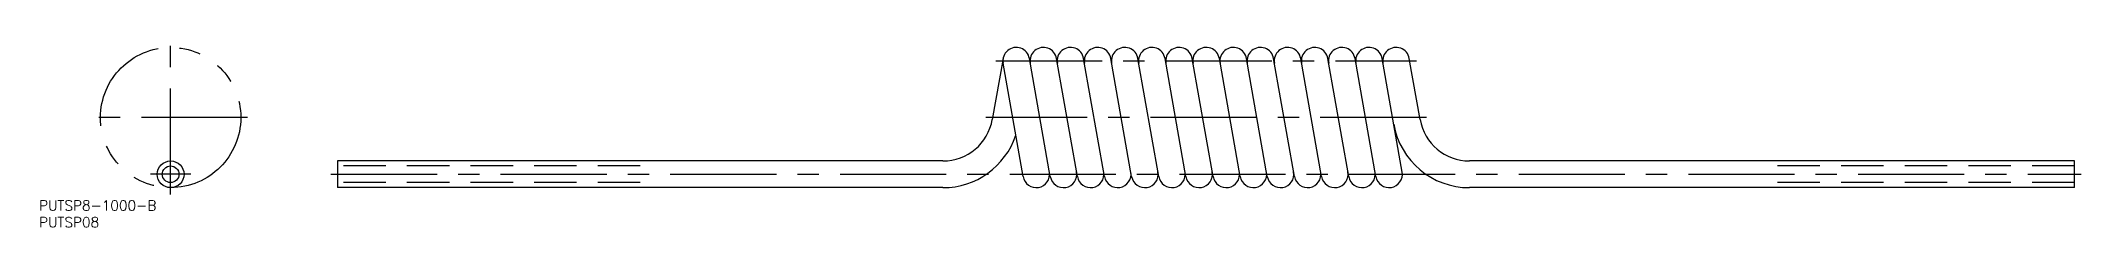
# Model space of a CAD drawing. Extents: x -39 to 572, y -16 to 40.
import ezdxf

# ---------------------------------------------------------------- set-up
doc = ezdxf.new("R2010")
doc.units = 0
for name, pattern in [('CENTER', [50.8, 31.75, -6.35, 6.35, -6.35]), ('DASHED', [19.05, 12.7, -6.35]), ('PHANTOM', [63.5, 31.75, -6.35, 6.35, -6.35, 6.35, -6.35])]:
    doc.linetypes.add(name, pattern=pattern)
doc.layers.get('0').update_dxf_attribs({"linetype": 'CONTINUOUS'})
doc.layers.add('CENTER', color=1, linetype='CENTER')
doc.styles.get("Standard").update_dxf_attribs({"font": 'txt.shx', "height": 3, "bigfont": 'bigfont.shx'})

msp = doc.modelspace()

# ---------------------------------------------------------------- linework, layer by layer
at = {"color": 7, "linetype": 'CONTINUOUS'}
for p, q in [((249.23, 34.69), (246, 16.4)), ((255.22, -0.69), (249.23, 33.31)), ((263.35, -0.69), (257.11, 34.69)), ((271.47, -0.69), (265.23, 34.69)), ((279.59, -0.69), (273.35, 34.69)), ((287.72, -0.69), (281.48, 34.69)), ((295.84, -0.69), (289.6, 34.69)), ((303.96, -0.69), (297.72, 34.69)), ((312.09, -0.69), (305.85, 34.69)), ((320.21, -0.69), (313.97, 34.69)), ((328.33, -0.69), (322.09, 34.69)), ((336.46, -0.69), (330.22, 34.69)), ((344.58, -0.69), (338.34, 34.69)), ((352.7, -0.69), (346.46, 34.69)), ((360.83, -0.69), (354.59, 34.69)), ((368.71, 0.69), (362.71, 34.69)), ((374.06, 16.4), (370.83, 34.69)), ((231.23, 4), (50, 4)), ((50, 4), (50, -4)), ((570, 4), (388.83, 4)), ((570, -4), (570, 4)), ((231.23, -4), (50, -4)), ((570, -4), (388.83, -4))]:
    msp.add_line(p, q, dxfattribs=at)
at = {"color": 3, "linetype": 'PHANTOM'}
msp.add_line((23, 17), (-23, 17), dxfattribs=at)
at = {"color": 3, "linetype": 'DASHED'}
for p, q in [((140.61, 2.5), (50, 2.5)), ((570, 2.5), (479.42, 2.5)), ((140.61, -2.5), (50, -2.5)), ((570, -2.5), (479.42, -2.5))]:
    msp.add_line(p, q, dxfattribs=at)
at = {"color": 3, "linetype": 'PHANTOM'}
msp.add_circle((0, 17), 21, dxfattribs=at)
at = {"color": 7, "linetype": 'CONTINUOUS'}
for radius in [4, 2.5]:
    msp.add_circle((0, 0), radius, dxfattribs=at)
for centre, radius, start, end in [((253.17, 34), 4, 10, 190), ((261.29, 34), 4, 10, 190), ((269.41, 34), 4, 10, 190), ((277.54, 34), 4, 10, 190), ((285.66, 34), 4, 10, 190), ((293.78, 34), 4, 10, 190), ((301.91, 34), 4, 10, 190), ((310.03, 34), 4, 10, 190), ((318.15, 34), 4, 10, 190), ((326.28, 34), 4, 10, 190), ((334.4, 34), 4, 10, 190), ((342.52, 34), 4, 10, 190), ((350.65, 34), 4, 10, 190), ((358.77, 34), 4, 10, 190), ((366.89, 34), 4, 10, 190), ((231.23, 19), 15, 270, 350), ((388.83, 19), 23, 190, 270), ((388.83, 19), 15, 190, 270), ((231.23, 19), 23, 270, 341.48252), ((259.16, 0), 4, 190, 10), ((267.29, 0), 4, 190, 10), ((275.41, 0), 4, 190, 10), ((283.53, 0), 4, 190, 10), ((291.66, 0), 4, 190, 10), ((299.78, 0), 4, 190, 10), ((307.9, 0), 4, 190, 10), ((316.03, 0), 4, 190, 10), ((324.15, 0), 4, 190, 10), ((332.27, 0), 4, 190, 10), ((340.4, 0), 4, 190, 10), ((348.52, 0), 4, 190, 10), ((356.64, 0), 4, 190, 10), ((364.77, 0), 4, 190, 10)]:
    msp.add_arc(centre, radius, start, end, dxfattribs=at)
at = {"layer": 'CENTER', "color": 1, "linetype": 'CENTER'}
for p, q in [((0, -6), (0, 40)), ((247.1, 34), (372.96, 34)), ((375.95, 17), (244.11, 17)), ((6, 0), (-6, 0)), ((48, 0), (572, 0))]:
    msp.add_line(p, q, dxfattribs=at)

# ---------------------------------------------------------------- texts
at = {"color": 7, "linetype": 'CONTINUOUS'}
for s, p in [('PUTSP8-1000-B', (-39.39, -10.85)), ('PUTSP08', (-39.39, -15.85))]:
    msp.add_text(s, height=3, dxfattribs=at).set_placement(p)

doc.saveas('drawing.dxf')
